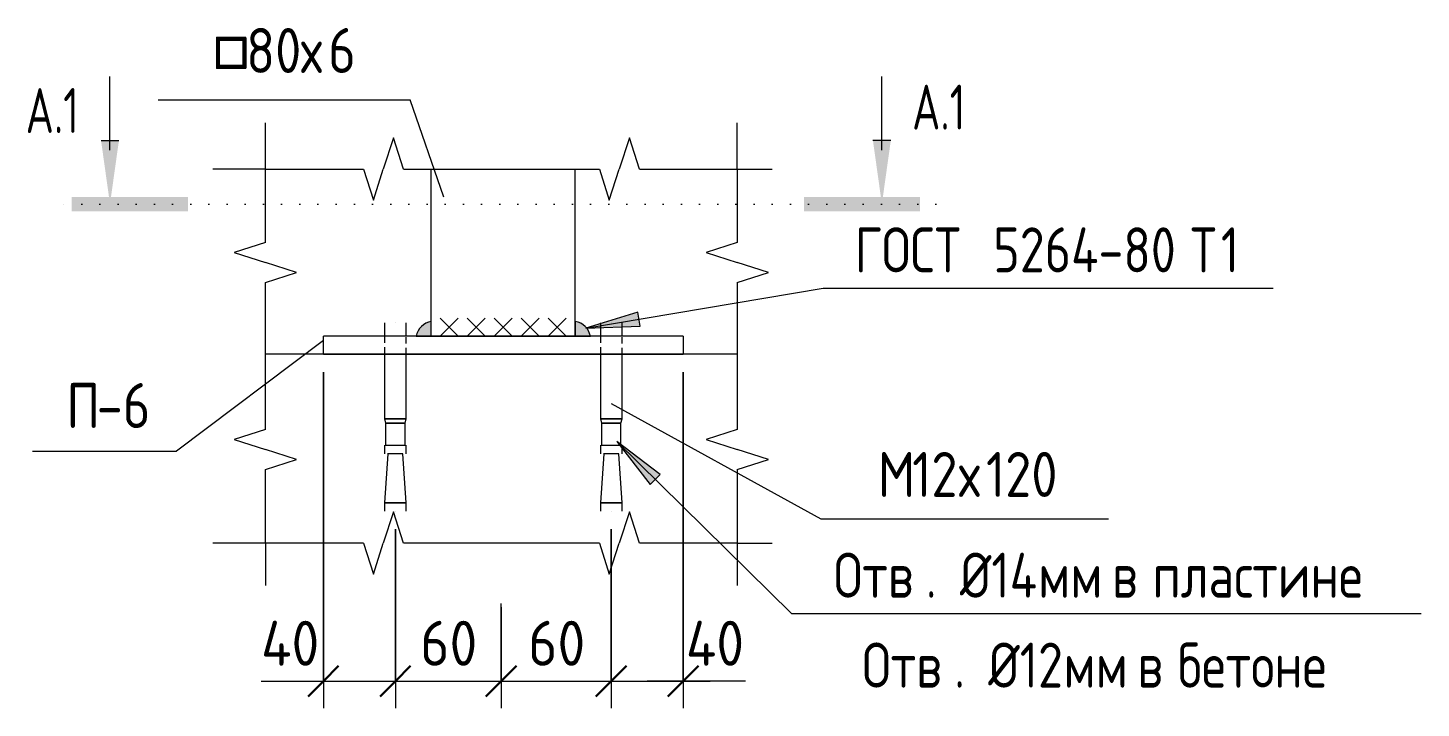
# Model space of a CAD drawing. Header units: millimetres. Extents: x 18265 to 85480, y -42500 to 14888.
# Drawn here: x 56661 to 57435, y 103 to 481 of the extents above; entities that cross this region are included whole.
import ezdxf

# ---------------------------------------------------------------- set-up
doc = ezdxf.new("R2010")
doc.units = ezdxf.units.MM
doc.linetypes.add('01 Штриховая _4 мм_', pattern=[6, 3.5, -2.5])
doc.linetypes.add('04 Пунктир 10мм', pattern=[10, 0, -10])
for name, color, linetype, lineweight in [('AA_Dim', 7, 'Continuous', 9), ('AA_Dim-10', 7, 'Continuous', 9), ('AA_Linii', 7, 'Continuous', 9), ('AA_Oformlenie', 7, 'Continuous', 9), ('AA_Razrez', 7, 'Continuous', 9), ('AA_Vinoska', 7, 'Continuous', 9), ('AF_Balki', 7, 'Continuous', 20), ('AF_Stena_Опалубка', 253, 'Continuous', 20), ('KR_Colonna_KG', 7, 'Continuous', 20), ('KR_Detal', 7, 'Continuous', 20)]:
    doc.layers.add(name, color=color, linetype=linetype, lineweight=lineweight)
doc.styles.add('GOST Common_1', font='GOST_Common.ttf', dxfattribs={"width": 0.85, "height": 25})
doc.styles.add('ISOCPEUR_11', font='isocpeur.TTF', dxfattribs={"width": 0.85, "height": 25})
doc.styles.add('ISOCPEUR_12', font='isocpeur.TTF', dxfattribs={"width": 0.85, "height": 25})
doc.styles.add('ISOCPEUR_13', font='isocpeur.TTF', dxfattribs={"width": 0.7, "height": 25})
doc.styles.add('ISOCPEUR_14', font='isocpeur.TTF', dxfattribs={"width": 0.9, "height": 25})
doc.dimstyles.new('05_Округл_5мм__прозр__3', dxfattribs={"dimscale": 304.8, "dimtxt": 25.068874, "dimasz": 0.055774, "dimexe": 0.049213, "dimexo": 0.032808, "dimgap": 0.003281, "dimtad": 1, "dimdec": 0, "dimrnd": 5, "dimdsep": 46, "dimtxsty": 'ISOCPEUR_14', "dimblk1": 'OBLIQUE', "dimblk2": 'OBLIQUE', "dimsah": 1, "dimcen": 0.09, "dimdle": 0.049213, "dimazin": 0, "dimtfac": 1, "dimtdec": 4, "dimtix": 1, "dimtmove": 1, "dimatfit": 3, "dimfxl": 1, "dimtvp": 1, "dimtolj": 1, "dimtzin": 0, "dimlwd": 18, "dimlwe": 18, "dimarcsym": 2})
doc.dimstyles.new('05_Округл_5мм__прозр__4', dxfattribs={"dimscale": 304.8, "dimtxt": 25.068874, "dimasz": 0.055774, "dimexe": 0.049213, "dimexo": 0.032808, "dimgap": 0.003281, "dimtad": 1, "dimdec": 0, "dimrnd": 5, "dimdsep": 46, "dimtxsty": 'ISOCPEUR_14', "dimblk1": 'OBLIQUE', "dimblk2": 'OBLIQUE', "dimsah": 1, "dimcen": 0.09, "dimdle": 0.049213, "dimazin": 0, "dimtfac": 1, "dimtdec": 4, "dimtix": 1, "dimtmove": 0, "dimatfit": 3, "dimfxl": 1, "dimtvp": 1, "dimtolj": 1, "dimtzin": 0, "dimlwd": 18, "dimlwe": 18, "dimarcsym": 2})

# ---------------------------------------------------------------- blocks, each defined once
blk = doc.blocks.new('354_Прокат Лист _НесКаркас_РабПлоск_ - 354_Прокат Лист _НесКаркас_РабПлоск_-4002182-КР_УЗ_Км_А')
at = {"layer": 'AF_Balki'}
for p, q in [((2110, 300), (2110, 310)), ((2310, 310), (2110, 310)), ((2310, 310), (2310, 300)), ((2110, 300), (2310, 300))]:
    blk.add_line(p, q, dxfattribs=at)
blk = doc.blocks.new('354_Анкер клиновой _СоедНесК_РабПлоск_ - M12x120_20-3843482-КР_УЗ_Км_А')
at = {"layer": 'KR_Detal', "lineweight": 9}
for p, q in [((2144, 317.5), (2144, 310)), ((2150, 317.5), (2150, 317.5)), ((2150, 317.5), (2150, 317.5)), ((2156, 310), (2156, 317.5)), ((2144, 300), (2144, 264.1)), ((2156, 264.1), (2156, 300)), ((2144, 264.1), (2144.6, 261.7)), ((2150, 264.1), (2144.09, 264.1)), ((2144.09, 264.1), (2150, 264.1)), ((2150, 264.1), (2155.91, 264.1)), ((2155.91, 264.1), (2150, 264.1)), ((2155.4, 261.7), (2156, 264.1)), ((2144.6, 261.7), (2144.6, 249.5)), ((2150, 261.7), (2144.68, 261.7)), ((2144.68, 261.7), (2150, 261.7)), ((2150, 261.7), (2155.32, 261.7)), ((2155.32, 261.7), (2150, 261.7)), ((2155.4, 249.5), (2155.4, 261.7)), ((2144, 249.5), (2144, 244.7)), ((2144.5, 249.5), (2144.5, 249.5)), ((2144.61, 249.5), (2150, 249.5)), ((2150, 249.5), (2155.39, 249.5)), ((2155.5, 249.5), (2155.5, 249.5)), ((2156, 244.7), (2156, 249.5)), ((2145.8, 244.7), (2144, 217.5)), ((2145.76, 244.7), (2145.68, 244.7)), ((2150, 244.7), (2145.84, 244.7)), ((2154.16, 244.7), (2150, 244.7)), ((2156, 217.5), (2154.2, 244.7)), ((2154.24, 244.7), (2154.24, 244.7)), ((2144, 217.5), (2144, 212.7)), ((2150, 217.5), (2144.09, 217.5)), ((2144.09, 217.5), (2150, 217.5)), ((2150, 217.5), (2155.91, 217.5)), ((2155.91, 217.5), (2150, 217.5)), ((2156, 212.7), (2156, 217.5)), ((2150, 212.7), (2150, 212.7)), ((2150, 212.7), (2150, 212.7))]:
    blk.add_line(p, q, dxfattribs=at)
at = {"layer": 'KR_Detal', "linetype": '01 Штриховая _4 мм_', "lineweight": 9}
for p, q in [((2144, 309.95), (2144, 300.05)), ((2156, 300.05), (2156, 309.95))]:
    blk.add_line(p, q, dxfattribs=at)
blk = doc.blocks.new('354_Анкер клиновой _СоедНесК_РабПлоск_ - M12x120_20-3827929-КР_УЗ_Км_А')
at = {"layer": 'KR_Detal', "lineweight": 9}
for p, q in [((2264, 317.5), (2264, 310)), ((2270, 317.5), (2270, 317.5)), ((2270, 317.5), (2270, 317.5)), ((2276, 310), (2276, 317.5)), ((2264, 300), (2264, 264.1)), ((2276, 264.1), (2276, 300)), ((2264, 264.1), (2264.6, 261.7)), ((2270, 264.1), (2264.09, 264.1)), ((2264.09, 264.1), (2270, 264.1)), ((2270, 264.1), (2275.91, 264.1)), ((2271.99, 264.1), (2270, 264.1)), ((2275.91, 264.1), (2272.05, 264.1)), ((2275.4, 261.7), (2276, 264.1)), ((2264.6, 261.7), (2264.6, 249.5)), ((2270, 261.7), (2264.68, 261.7)), ((2264.68, 261.7), (2270, 261.7)), ((2270, 261.7), (2275.32, 261.7)), ((2275.32, 261.7), (2270, 261.7)), ((2275.4, 249.5), (2275.4, 261.7)), ((2264, 249.5), (2264, 244.7)), ((2264.5, 249.5), (2270, 249.5)), ((2270, 249.5), (2275.5, 249.5)), ((2276, 244.7), (2276, 249.5)), ((2265.8, 244.7), (2264, 217.5)), ((2270, 244.7), (2265.76, 244.7)), ((2274.24, 244.7), (2270, 244.7)), ((2276, 217.5), (2274.2, 244.7)), ((2264, 217.5), (2264, 212.7)), ((2270, 217.5), (2264.09, 217.5)), ((2264.09, 217.5), (2270, 217.5)), ((2270, 217.5), (2275.91, 217.5)), ((2275.91, 217.5), (2270, 217.5)), ((2276, 212.7), (2276, 217.5)), ((2270, 212.7), (2270, 212.7)), ((2270, 212.7), (2270, 212.7))]:
    blk.add_line(p, q, dxfattribs=at)
at = {"layer": 'KR_Detal', "linetype": '01 Штриховая _4 мм_', "lineweight": 9}
for p, q in [((2264, 309.95), (2264, 300.05)), ((2276, 300.05), (2276, 309.95))]:
    blk.add_line(p, q, dxfattribs=at)
blk = doc.blocks.new('011_Прямоугольник обрыва _ЭлУзла_ - 011_Прямоугольник обрыва _ЭлУзла_-3879425-КР_УЗ_Км_А')
at = {"layer": 'AA_Oformlenie'}
for p, q in [((2077.76, 362.2), (2077.76, 402.92)), ((2077.76, 402.92), (2132.32, 402.92)), ((2154.58, 402.92), (2263.44, 402.92)), ((2285.7, 402.92), (2340, 402.92)), ((2340, 402.92), (2340, 362.2)), ((2077.76, 258.24), (2077.76, 339.94)), ((2340, 339.94), (2340, 258.24)), ((2077.76, 195), (2077.76, 235.98)), ((2340, 235.98), (2340, 195)), ((2132.32, 195), (2077.76, 195)), ((2263.44, 195), (2154.58, 195)), ((2340, 195), (2285.7, 195))]:
    blk.add_line(p, q, dxfattribs=at)
blk = doc.blocks.new('Последовательность узлов - Сплошная 2мм М5-2304530-КР_УЗ_Км_А')
at = {"layer": 'AA_Oformlenie'}
for p, q in [((2175, 320), (2185, 310)), ((2185, 320), (2175, 310)), ((2190, 320), (2200, 310)), ((2200, 320), (2190, 310)), ((2205, 320), (2215, 310)), ((2215, 320), (2205, 310)), ((2220, 320), (2230, 310)), ((2230, 320), (2220, 310)), ((2235, 320), (2245, 310)), ((2245, 320), (2235, 310)), ((2170, 310), (2190, 310)), ((2185, 310), (2205, 310)), ((2200, 310), (2220, 310)), ((2215, 310), (2235, 310)), ((2230, 310), (2250, 310))]:
    blk.add_line(p, q, dxfattribs=at)
blk = doc.blocks.new('043_М_КолонныКМ - ПрефиксНаименование_дп14-3915279-КР_УЗ_Км_А')
at = {"layer": 'AA_Vinoska'}
blk.add_line((2018.23, 441.4), (2158.23, 441.4), dxfattribs=at)
blk = doc.blocks.new('010_Текст с выноской - Текст 2 строки _стрелка_-3879021-КР_УЗ_Км_А')
at = {"layer": 'AA_Vinoska'}
blk.add_line((2387.86, 336.73), (2637.86, 336.73), dxfattribs=at)
blk = doc.blocks.new('Вид узла - Номер узла_ сзади-394133-КР_УЗ_Км_А')
at = {"layer": 'AA_Razrez'}
for points in [[(1996.38, 418.83), (1986.45, 418.83), (1991.41, 383.49)], [(2034.71, 379.45), (2034.71, 387.43), (1970.15, 387.43), (1970.15, 379.45)]]:
    blk.add_hatch(color=256, dxfattribs=at).paths.add_polyline_path(points)
for p, q in [((1991.41, 413.49), (1991.41, 454.46)), ((1986.45, 418.83), (1996.38, 418.83))]:
    blk.add_line(p, q, dxfattribs=at)
blk = doc.blocks.new('Вид узла - Номер узла_ спереди-394134-КР_УЗ_Км_А')
at = {"layer": 'AA_Razrez'}
for points in [[(2415.45, 418.83), (2425.38, 418.83), (2420.42, 383.49)], [(2377.12, 379.45), (2377.12, 387.43), (2441.69, 387.43), (2441.69, 379.45)]]:
    blk.add_hatch(color=256, dxfattribs=at).paths.add_polyline_path(points)
for p, q in [((2420.42, 413.49), (2420.42, 454.46)), ((2425.38, 418.83), (2415.45, 418.83))]:
    blk.add_line(p, q, dxfattribs=at)
blk = doc.blocks.new('043_М_Балки_Полка - Позиция_дп8-3915677-КР_УЗ_Км_А')
at = {"layer": 'AA_Vinoska'}
blk.add_line((1948.42, 246.05), (2028.42, 246.05), dxfattribs=at)
blk = doc.blocks.new('010_Текст с выноской - Текст 2 строки _стрелка_-3884504-КР_УЗ_Км_А')
at = {"layer": 'AA_Vinoska'}
blk.add_line((2370.13, 155.87), (2720.13, 155.87), dxfattribs=at)
blk = doc.blocks.new('DIMBLOCK52-КР_УЗ_Км_А')
at = {"layer": 'AA_Dim-10', "lineweight": 18}
for p, q in [((56824.79, 290), (56824.79, 103.27)), ((56824.79, 118.27), (56824.79, 290)), ((56864.79, 202.7), (56864.79, 103.27)), ((56864.79, 118.27), (56864.79, 202.7)), ((56790.19, 118.27), (56833.3, 118.27)), ((56809.79, 118.27), (56864.79, 118.27)), ((56833.3, 118.27), (56844.79, 118.27))]:
    blk.add_line(p, q, dxfattribs=at)
at = {"layer": 'AA_Dim-10', "lineweight": 30}
for p, q in [((56824.79, 118.27), (56833.29, 126.77)), ((56864.79, 118.27), (56873.29, 126.77)), ((56824.79, 118.27), (56816.29, 109.77)), ((56864.79, 118.27), (56856.29, 109.77))]:
    blk.add_line(p, q, dxfattribs=at)
at = {"layer": 'AA_Dim-10', "color": 0, "lineweight": 18, "insert": (56790.19, 151.84), "char_height": 25, "width": 39.7318, "attachment_point": 1, "line_spacing_factor": 1.135194, "style": 'ISOCPEUR_14'}
blk.add_mtext('40', dxfattribs=at)
blk = doc.blocks.new('_Oblique')
at = {"color": 0, "linetype": 'ByBlock', "lineweight": -2}
blk.add_line((-0.5, -0.5), (0.5, 0.5), dxfattribs=at)
blk = doc.blocks.new('DIMBLOCK53-КР_УЗ_Км_А')
at = {"layer": 'AA_Dim-10', "lineweight": 18}
for p, q in [((56864.79, 202.7), (56864.79, 103.27)), ((56864.79, 118.27), (56864.79, 202.7)), ((56923.67, 118.27), (56923.67, 161.41)), ((56923.67, 159.43), (56923.67, 103.27)), ((56864.79, 118.27), (56923.67, 118.27))]:
    blk.add_line(p, q, dxfattribs=at)
at = {"layer": 'AA_Dim-10', "lineweight": 30}
for p, q in [((56864.79, 118.27), (56873.29, 126.77)), ((56923.67, 118.27), (56932.17, 126.77)), ((56864.79, 118.27), (56856.29, 109.77)), ((56923.67, 118.27), (56915.17, 109.77))]:
    blk.add_line(p, q, dxfattribs=at)
at = {"layer": 'AA_Dim-10', "color": 0, "lineweight": 18, "insert": (56878.62, 151.84), "char_height": 25, "width": 37.4614, "attachment_point": 1, "line_spacing_factor": 1.135194, "style": 'ISOCPEUR_14'}
blk.add_mtext('60', dxfattribs=at)
blk = doc.blocks.new('DIMBLOCK54-КР_УЗ_Км_А')
at = {"layer": 'AA_Dim-10', "lineweight": 18}
for p, q in [((56984.79, 202.7), (56984.79, 103.27)), ((56984.79, 118.27), (56984.79, 202.7)), ((56923.67, 118.27), (56923.67, 161.41)), ((56923.67, 159.43), (56923.67, 103.27)), ((56923.67, 118.27), (56984.79, 118.27))]:
    blk.add_line(p, q, dxfattribs=at)
at = {"layer": 'AA_Dim-10', "lineweight": 30}
for p, q in [((56923.67, 118.27), (56932.17, 126.77)), ((56984.79, 118.27), (56993.29, 126.77)), ((56923.67, 118.27), (56915.17, 109.77)), ((56984.79, 118.27), (56976.29, 109.77))]:
    blk.add_line(p, q, dxfattribs=at)
at = {"layer": 'AA_Dim-10', "color": 0, "lineweight": 18, "insert": (56938.62, 151.84), "char_height": 25, "width": 37.4614, "attachment_point": 1, "line_spacing_factor": 1.135194, "style": 'ISOCPEUR_14'}
blk.add_mtext('60', dxfattribs=at)
blk = doc.blocks.new('DIMBLOCK55-КР_УЗ_Км_А')
at = {"layer": 'AA_Dim-10', "lineweight": 18}
for p, q in [((57024.79, 290), (57024.79, 103.27)), ((57024.79, 118.27), (57024.79, 290)), ((56984.79, 202.7), (56984.79, 103.27)), ((56984.79, 118.27), (56984.79, 202.7)), ((56984.79, 118.27), (57039.79, 118.27)), ((57016.28, 118.27), (57004.79, 118.27)), ((57059.39, 118.27), (57016.28, 118.27))]:
    blk.add_line(p, q, dxfattribs=at)
at = {"layer": 'AA_Dim-10', "lineweight": 30}
for p, q in [((56984.79, 118.27), (56993.29, 126.77)), ((57024.79, 118.27), (57033.29, 126.77)), ((56984.79, 118.27), (56976.29, 109.77)), ((57024.79, 118.27), (57016.29, 109.77))]:
    blk.add_line(p, q, dxfattribs=at)
at = {"layer": 'AA_Dim-10', "color": 0, "lineweight": 18, "insert": (57026.28, 151.84), "char_height": 25, "width": 39.7318, "attachment_point": 1, "line_spacing_factor": 1.135194, "style": 'ISOCPEUR_14'}
blk.add_mtext('40', dxfattribs=at)
blk = doc.blocks.new('043_М_Балки_Полка_СоедНК_ - Наименование краткое_дп16-3923324-КР_УЗ_Км_А')
at = {"layer": 'AA_Vinoska'}
blk.add_line((2386.41, 208.59), (2546.41, 208.59), dxfattribs=at)

msp = doc.modelspace()

# ---------------------------------------------------------------- hatches: boundary and pattern name
at = {"layer": 'AA_Oformlenie'}
h = msp.add_hatch(color=250, dxfattribs=at)
h.paths.add_polyline_path([(56964.7868, 310), (56973.1982, 310), (56972.4595, 312.3848), (56971.1532, 314.5123), (56969.3606, 316.2499), (56967.1934, 317.4893), (56964.7868, 318.1533)])
h.paths.add_polyline_path([(56884.7868, 310), (56884.7868, 318.1533), (56882.3801, 317.4893), (56880.213, 316.2499), (56878.4204, 314.5123), (56877.114, 312.3848), (56876.3754, 310)])
at = {"layer": 'AA_Vinoska'}
for points in [[(56970.6813, 314.4499), (57000.9202, 315.5496), (56999.6052, 323.3385)], [(56987.8423, 251.4864), (57006.444, 227.6206), (57011.9871, 233.2483)]]:
    msp.add_hatch(color=256, dxfattribs=at).paths.add_polyline_path(points)

# ---------------------------------------------------------------- linework, layer by layer
at = {"layer": 'AA_Linii'}
for p, q in [((56884.7868, 310), (56884.7868, 318.1533)), ((56964.7868, 318.1533), (56964.7868, 310)), ((56876.3754, 310), (56884.7868, 310)), ((56964.7868, 310), (56973.1982, 310))]:
    msp.add_line(p, q, dxfattribs=at)
for centre, start, end in [((56886.2223, 308.2569), 98.2534178, 169.9613345), ((56963.3513, 308.2569), 10.0386655, 81.7465822)]:
    msp.add_arc(centre, 10, start, end, dxfattribs=at)
at = {"layer": 'AA_Razrez', "linetype": '04 Пунктир 10мм'}
msp.add_line((57165.2037, 383.4932), (56676.2009, 383.4932), dxfattribs=at)
at = {"layer": 'AA_Vinoska'}
for p, q in [((56891.7161, 387.291), (56873.0122, 441.4037)), ((56792.5464, 402.9154), (56792.5464, 428.679)), ((57054.7868, 402.9154), (57054.7868, 428.679)), ((56863.7374, 420.2454), (56858.1065, 402.9154)), ((56869.3682, 402.9154), (56863.7374, 420.2454)), ((56994.8576, 420.2454), (56989.2267, 402.9154)), ((57000.4884, 402.9154), (56994.8576, 420.2454)), ((56792.5464, 402.9154), (56763.3287, 402.9154)), ((56847.1065, 402.9154), (56852.6065, 385.5949)), ((56852.6065, 385.5949), (56858.1065, 402.9154)), ((56978.2267, 402.9154), (56983.7267, 385.5949)), ((56983.7267, 385.5949), (56989.2267, 402.9154)), ((57054.7868, 402.9154), (57074.2026, 402.9154)), ((56792.5464, 362.1983), (56775.2164, 356.5674)), ((56775.2164, 356.5674), (56792.5464, 350.9365)), ((57054.7868, 362.1983), (57037.4567, 356.5674)), ((57037.4567, 356.5674), (57054.7868, 350.9365)), ((56809.8669, 345.4365), (56792.5464, 350.9365)), ((57072.1073, 345.4365), (57054.7868, 350.9365)), ((56792.5464, 339.9365), (56809.8669, 345.4365)), ((57054.7868, 339.9365), (57072.1073, 345.4365)), ((56970.6813, 314.4499), (57102.6471, 336.7292)), ((56999.6052, 323.3385), (56970.6813, 314.4499)), ((57000.9202, 315.5496), (56999.6052, 323.3385)), ((56970.6813, 314.4499), (57000.9202, 315.5496)), ((56824.917, 307.657), (56743.2086, 246.0537)), ((56984.7868, 272.7), (57101.1972, 208.5939)), ((56792.5464, 258.2406), (56775.2164, 252.6097)), ((57054.7868, 258.2406), (57037.4567, 252.6097)), ((56775.2164, 252.6097), (56792.5464, 246.9788)), ((56987.8423, 251.4864), (57006.444, 227.6206)), ((57011.9871, 233.2483), (56987.8423, 251.4864)), ((56987.8423, 251.4864), (57084.9182, 155.8702)), ((57037.4567, 252.6097), (57054.7868, 246.9788)), ((56809.8669, 241.4788), (56792.5464, 246.9788)), ((56792.5464, 235.9788), (56809.8669, 241.4788)), ((57072.1073, 241.4788), (57054.7868, 246.9788)), ((57054.7868, 235.9788), (57072.1073, 241.4788)), ((57006.444, 227.6206), (57011.9871, 233.2483)), ((56863.7374, 212.33), (56858.1065, 195)), ((56869.3682, 195), (56863.7374, 212.33)), ((56994.8576, 212.33), (56989.2267, 195)), ((57000.4884, 195), (56994.8576, 212.33)), ((56792.5464, 195), (56763.3287, 195)), ((56792.5464, 195), (56792.5464, 171.3639)), ((56847.1065, 195), (56852.6065, 177.6795)), ((56852.6065, 177.6795), (56858.1065, 195)), ((56978.2267, 195), (56983.7267, 177.6795)), ((56983.7267, 177.6795), (56989.2267, 195)), ((57054.7868, 195), (57074.2026, 195)), ((57054.7868, 195), (57054.7868, 171.3639))]:
    msp.add_line(p, q, dxfattribs=at)
at = {"layer": 'AF_Stena_Опалубка'}
msp.add_line((57054.7868, 300), (56792.5464, 300), dxfattribs=at)
at = {"layer": 'KR_Colonna_KG'}
for p, q in [((56884.7868, 310), (56884.7868, 402.9154)), ((56964.7868, 310), (56964.7868, 402.9154)), ((56964.7868, 310), (56884.7868, 310))]:
    msp.add_line(p, q, dxfattribs=at)

# ---------------------------------------------------------------- block references
at = {"layer": 'AA_Oformlenie'}
for name in ['011_Прямоугольник обрыва _ЭлУзла_ - 011_Прямоугольник обрыва _ЭлУзла_-3879425-КР_УЗ_Км_А', 'Последовательность узлов - Сплошная 2мм М5-2304530-КР_УЗ_Км_А']:
    msp.add_blockref(name, (54714.7868, 0), dxfattribs=at)
at = {"layer": 'AA_Razrez'}
for name in ['Вид узла - Номер узла_ сзади-394133-КР_УЗ_Км_А', 'Вид узла - Номер узла_ спереди-394134-КР_УЗ_Км_А']:
    msp.add_blockref(name, (54714.7868, 0), dxfattribs=at)
at = {"layer": 'AA_Vinoska'}
for name in ['043_М_КолонныКМ - ПрефиксНаименование_дп14-3915279-КР_УЗ_Км_А', '010_Текст с выноской - Текст 2 строки _стрелка_-3879021-КР_УЗ_Км_А', '043_М_Балки_Полка - Позиция_дп8-3915677-КР_УЗ_Км_А', '043_М_Балки_Полка_СоедНК_ - Наименование краткое_дп16-3923324-КР_УЗ_Км_А', '010_Текст с выноской - Текст 2 строки _стрелка_-3884504-КР_УЗ_Км_А']:
    msp.add_blockref(name, (54714.7868, 0), dxfattribs=at)
at = {"layer": 'AF_Balki'}
msp.add_blockref('354_Прокат Лист _НесКаркас_РабПлоск_ - 354_Прокат Лист _НесКаркас_РабПлоск_-4002182-КР_УЗ_Км_А', (54714.7868, 0), dxfattribs=at)
at = {"layer": 'KR_Detal', "linetype": '01 Штриховая _4 мм_', "lineweight": 9}
for name in ['354_Анкер клиновой _СоедНесК_РабПлоск_ - M12x120_20-3843482-КР_УЗ_Км_А', '354_Анкер клиновой _СоедНесК_РабПлоск_ - M12x120_20-3827929-КР_УЗ_Км_А']:
    msp.add_blockref(name, (54714.7868, 0), dxfattribs=at)

# ---------------------------------------------------------------- texts
at = {"layer": 'AA_Razrez', "char_height": 25, "attachment_point": 1, "style": 'ISOCPEUR_13'}
for s, insert, width in [('\\fISOCPEUR|b0|i0|c204|p34|;\\W.7;А', (57152.003, 449.9238), 19.080162), ('.1', (57167.7457, 449.9238), 16.835437), ('\\fISOCPEUR|b0|i0|c204|p34|;\\W.7;А', (56659.3017, 448.0064), 19.080162), ('.1', (56675.0444, 448.0064), 16.835437)]:
    msp.add_mtext(s, dxfattribs=dict(at, insert=insert, width=width))
at = {"layer": 'AA_Vinoska', "char_height": 25, "attachment_point": 1}
for s, insert, width, style in [('80', (56781.9142, 481.3905), 36.797456, 'ISOCPEUR_12'), ('\\fISOCPEUR|b0|i0|c204|p34|;\\W.85;6', (56827.4556, 481.3905), 18.398728, 'ISOCPEUR_12'), ('\\fISOCPEUR|b0|i0|c130|p34|;\\W.85;□', (56762.7981, 481.3905), 23.168769, 'ISOCPEUR_11'), ('\\fISOCPEUR|b0|i0|c204|p34|;\\W.85;х', (56812.2751, 481.3905), 18.398728, 'ISOCPEUR_12'), ('ГОСТ', (57120.0824, 370.5522), 77.683519, 'GOST Common_1'), (' 5264-80 ', (57184.1777, 370.5522), 148.552694, 'GOST Common_1'), ('\\fGOST Common|b0|i0|c204|p34|;\\W.85;Т', (57306.7459, 370.5522), 20.443031, 'GOST Common_1'), ('\\fGOST Common|b0|i0|c204|p34|;\\W.85;1', (57323.6131, 370.5522), 12.947253, 'GOST Common_1'), ('\\fISOCPEUR|b0|i0|c204|p34|;\\W.85;П', (56681.9371, 283.9889), 20.443031, 'ISOCPEUR_12'), ('-6', (56698.8043, 283.9889), 36.797456, 'ISOCPEUR_12'), ('\\fISOCPEUR|b0|i0|c204|p34|;\\W.85;М', (57132.9382, 245.6975), 23.168769, 'ISOCPEUR_12'), ('12', (57152.0544, 245.6975), 31.345981, 'ISOCPEUR_12'), ('120', (57193.0979, 245.6975), 49.744709, 'ISOCPEUR_12'), ('\\fISOCPEUR|b0|i0|c204|p34|;\\W.85;х', (57177.9174, 245.6975), 18.398728, 'ISOCPEUR_12'), ('Отв', (57108.4935, 189.6932), 62.010528, 'GOST Common_1'), ('. Ø14', (57159.6573, 189.6932), 75.639216, 'GOST Common_1'), ('\\fGOST Common|b0|i0|c204|p34|;\\W.85; ', (57255.8003, 189.6932), 8.858647, 'GOST Common_1'), ('\\fGOST Common|b0|i0|c204|p34|;\\W.85; ', (57278.2899, 189.6932), 8.858647, 'GOST Common_1'), ('мм', (57222.0659, 189.6932), 40.886063, 'GOST Common_1'), ('\\fGOST Common|b0|i0|c204|p34|;\\W.85;в', (57263.1094, 189.6932), 18.398728, 'GOST Common_1'), ('пластине', (57285.599, 189.6932), 151.278431, 'GOST Common_1'), ('Отв', (57124.261, 139.6932), 62.010528, 'GOST Common_1'), ('. Ø12', (57175.4248, 139.6932), 73.594912, 'GOST Common_1'), ('\\fGOST Common|b0|i0|c204|p34|;\\W.85; ', (57269.8811, 139.6932), 8.858647, 'GOST Common_1'), ('\\fGOST Common|b0|i0|c204|p34|;\\W.85; ', (57292.3707, 139.6932), 8.858647, 'GOST Common_1'), ('бетоне', (57299.6798, 139.6932), 115.162409, 'GOST Common_1'), ('мм', (57236.1467, 139.6932), 40.886063, 'GOST Common_1'), ('\\fGOST Common|b0|i0|c204|p34|;\\W.85;в', (57277.1902, 139.6932), 18.398728, 'GOST Common_1')]:
    msp.add_mtext(s, dxfattribs=dict(at, insert=insert, width=width, style=style))

# ---------------------------------------------------------------- dimensions: what is measured, and where the dimension line sits
at = {"layer": 'AA_Dim', "lineweight": 18}
for base, p1, p2, picture, middle in [((56864.7868, 118.2726), (56824.7868, 300), (56864.7868, 212.7), 'DIMBLOCK52-КР_УЗ_Км_А', (56810.0524, 135.1739)), ((57024.7868, 118.2726), (56984.7868, 212.7), (57024.7868, 300), 'DIMBLOCK55-КР_УЗ_Км_А', (57046.1438, 135.1739))]:
    dim = msp.add_linear_dim(base=base, p1=p1, p2=p2, dimstyle='05_Округл_5мм__прозр__3', override={"dimpost": '<>', "dimfxl": 96.027548}, dxfattribs=at)
    dim.commit()
    dim.dimension.update_dxf_attribs({"geometry": picture, "text_midpoint": middle, "dimtype": 160})
for base, p1, p2, override, picture, middle in [((56923.6666, 118.2726), (56864.7868, 212.7), (56923.6666, 169.4266), {"dimpost": '<>', "dimfxl": 73.071329}, 'DIMBLOCK53-КР_УЗ_Км_А', (56894.2267, 131.7726)), ((56984.7868, 118.2726), (56923.6666, 169.4266), (56984.7868, 212.7), {"dimpost": '<>', "dimfxl": 74.888342}, 'DIMBLOCK54-КР_УЗ_Км_А', (56954.2267, 131.7726))]:
    dim = msp.add_linear_dim(base=base, p1=p1, p2=p2, dimstyle='05_Округл_5мм__прозр__4', override=override, dxfattribs=at)
    dim.commit()
    dim.dimension.update_dxf_attribs({"geometry": picture, "text_midpoint": middle})

doc.saveas('drawing.dxf')
